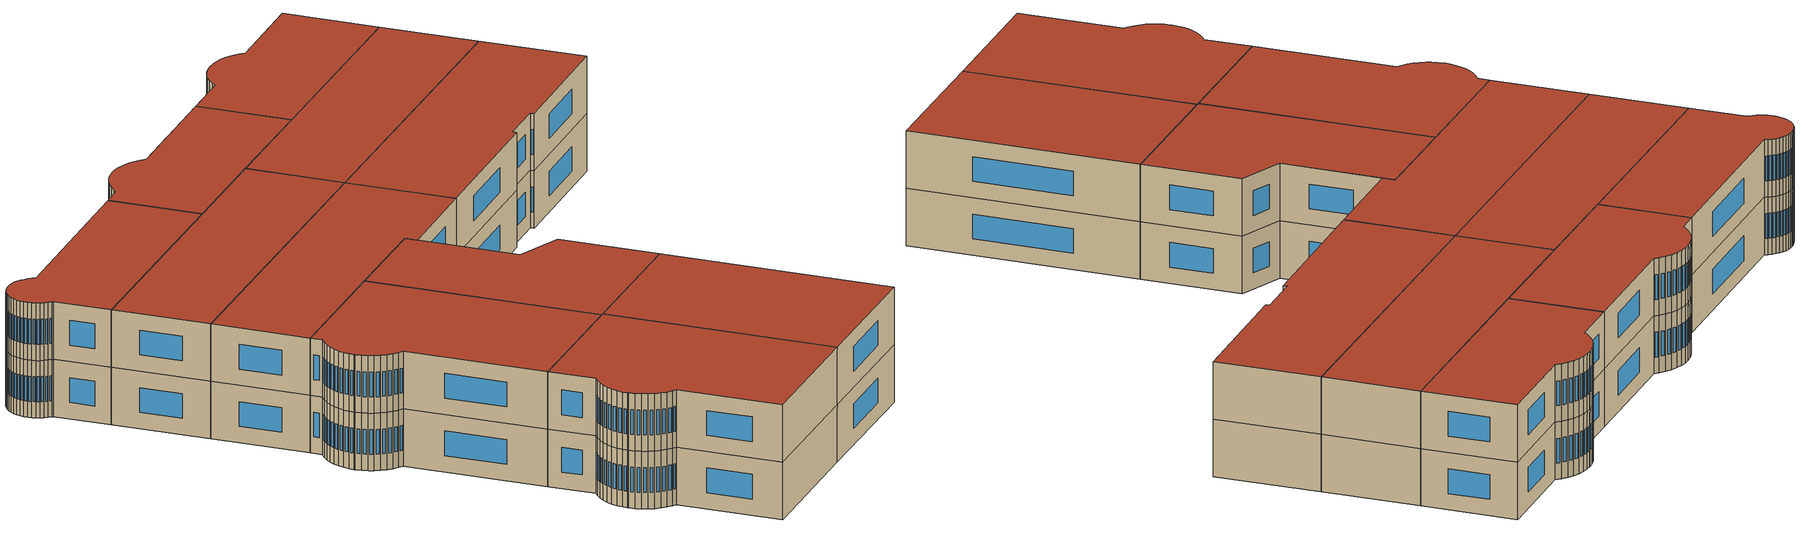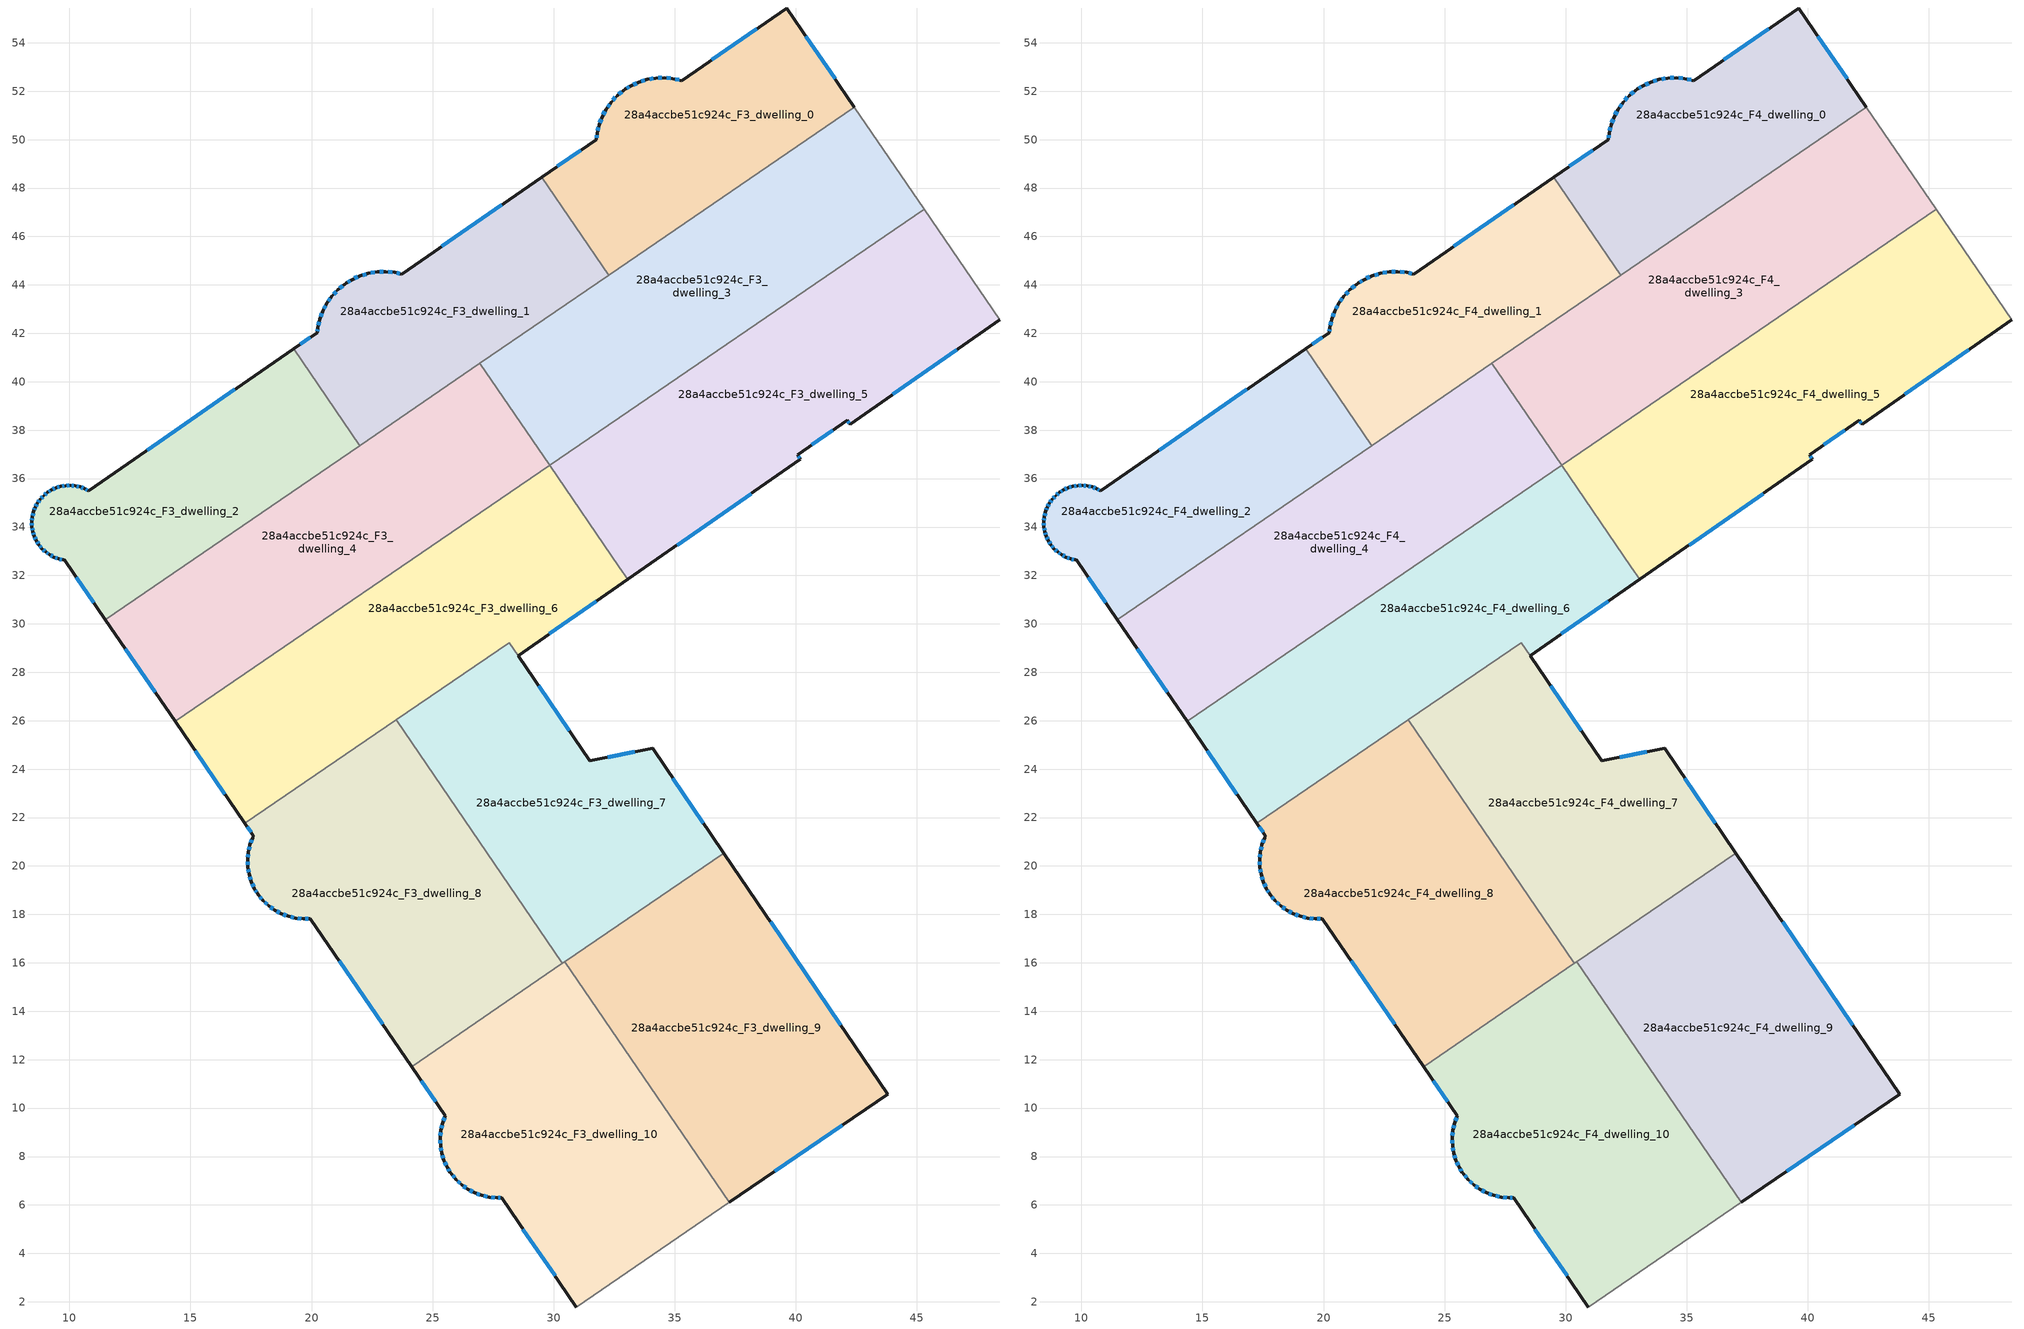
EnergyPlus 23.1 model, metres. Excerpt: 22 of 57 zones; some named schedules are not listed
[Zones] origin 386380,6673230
28a4accbe51c924c_F3_dwelling_0
 floor to 28a4accbe51c924c_F2_dwelling_0 (EU_floor_Construction): 39.62,55.44 42.42,51.33 32.28,44.4 29.52,48.45 31.77,50 31.79,50.26 31.88,50.61 32,50.95 32.17,51.26 32.38,51.55 32.62,51.82 32.89,52.04 32.94,52.07 33.2,52.23 33.52,52.38 33.86,52.49 34.22,52.54 34.57,52.56 34.93,52.52 35.28,52.44 z9
 wall outside (EU_wall_Construction): 42.42,51.33 39.62,55.44 35.28,52.44 34.93,52.52 34.57,52.56 34.22,52.54 33.86,52.49 33.52,52.38 33.2,52.23 32.94,52.07 32.89,52.04 32.62,51.82 32.38,51.55 32.17,51.26 32,50.95 31.88,50.61 31.79,50.26 31.77,50 29.52,48.45 z9:12
 wall to 28a4accbe51c924c_F3_dwelling_1 (EU_wall_Construction): 29.52,48.45 32.28,44.4 z9:12
 wall to 28a4accbe51c924c_F3_dwelling_3 (EU_wall_Construction): 32.28,44.4 42.42,51.33 z9:12
 window (EU_Window_Construction): 31.96,50.85 31.91,50.71 / 32.12,51.17 32.05,51.04 / 32.32,51.47 32.23,51.35 / 32.55,51.74 32.44,51.63 / 32.82,51.98 32.7,51.88 / 33.12,52.19 33.01,52.12 / 33.43,52.34 33.29,52.27 / 33.77,52.46 33.62,52.41 / 34.12,52.53 33.96,52.5 / 34.47,52.55 34.32,52.55 / 34.83,52.53 34.68,52.55 / 35.18,52.46 35.03,52.5 / 38.38,54.58 36.52,53.3 / 41.62,52.51 40.42,54.26 / 31.12,49.56 30.16,48.89 / 31.79,50.19 31.77,50.08 / 31.85,50.51 31.82,50.36 z9.86:11.14
28a4accbe51c924c_F3_dwelling_1
 floor to 28a4accbe51c924c_F2_dwelling_1 (EU_floor_Construction): 29.52,48.45 32.28,44.4 21.99,37.36 19.26,41.35 20.23,42.03 20.26,42.23 20.34,42.58 20.46,42.92 20.63,43.24 20.84,43.53 21.09,43.8 21.37,44.03 21.41,44.06 21.68,44.22 22.01,44.37 22.35,44.48 22.71,44.54 23.07,44.55 23.43,44.52 23.73,44.45 z9
 wall outside (EU_wall_Construction): 29.52,48.45 23.73,44.45 23.43,44.52 23.07,44.55 22.71,44.54 22.35,44.48 22.01,44.37 21.68,44.22 21.41,44.06 21.37,44.03 21.09,43.8 20.84,43.53 20.63,43.24 20.46,42.92 20.34,42.58 20.26,42.23 20.23,42.03 19.26,41.35 z9:12
 wall to 28a4accbe51c924c_F3_dwelling_2 (EU_wall_Construction): 19.26,41.35 21.99,37.36 z9:12
 wall to 28a4accbe51c924c_F3_dwelling_4 (EU_wall_Construction): 21.99,37.36 26.96,40.76 z9:12
 wall to 28a4accbe51c924c_F3_dwelling_3 (EU_wall_Construction): 26.96,40.76 32.29,44.4 z9:12
 window (EU_Window_Construction): 20.43,42.82 20.37,42.68 / 20.58,43.15 20.51,43.01 / 20.78,43.45 20.69,43.32 / 21.02,43.72 20.91,43.61 / 21.29,43.96 21.17,43.87 / 21.6,44.18 21.49,44.11 / 21.91,44.33 21.77,44.26 / 22.25,44.45 22.11,44.4 / 22.61,44.52 22.46,44.5 / 22.97,44.55 22.81,44.54 / 23.33,44.53 23.18,44.54 / 23.65,44.47 23.52,44.5 / 27.86,47.31 25.39,45.59 / 19.95,41.83 19.53,41.55 / 20.25,42.17 20.24,42.08 / 20.31,42.48 20.28,42.33 z9.86:11.14
28a4accbe51c924c_F3_dwelling_10
 floor to 28a4accbe51c924c_F2_dwelling_10 (EU_floor_Construction): 30.46,16.04 37.26,6.1 30.94,1.78 27.85,6.29 27.65,6.29 27.34,6.32 27.03,6.39 26.73,6.5 26.46,6.65 26.2,6.83 25.97,7.05 25.77,7.29 25.74,7.33 25.6,7.55 25.47,7.84 25.38,8.14 25.33,8.45 25.32,8.77 25.35,9.08 25.42,9.39 25.53,9.68 24.13,11.72 z9
 wall outside (EU_wall_Construction): 24.13,11.72 25.53,9.68 25.42,9.39 25.35,9.08 25.32,8.77 25.33,8.45 25.38,8.14 25.47,7.84 25.6,7.55 25.74,7.33 25.77,7.29 25.97,7.05 26.2,6.83 26.46,6.65 26.73,6.5 27.03,6.39 27.34,6.32 27.65,6.29 27.85,6.29 30.94,1.78 z9:12
 wall to 28a4accbe51c924c_F3_dwelling_9 (EU_wall_Construction): 37.26,6.1 30.46,16.04 z9:12
 wall adiabatic (EU_wall_Construction): 30.94,1.78 37.26,6.1 z9:12
 wall to 28a4accbe51c924c_F3_dwelling_8 (EU_wall_Construction): 30.37,15.98 24.13,11.72 z9:12
 wall to 28a4accbe51c924c_F3_dwelling_7 (EU_wall_Construction): 30.46,16.04 30.37,15.98 z9:12
 window (EU_Window_Construction): 27.42,6.31 27.56,6.3 / 27.12,6.37 27.25,6.34 / 26.82,6.47 26.94,6.42 / 26.54,6.61 26.65,6.54 / 26.27,6.78 26.38,6.7 / 26.03,6.98 26.13,6.89 / 25.83,7.22 25.91,7.12 / 25.64,7.49 25.7,7.4 / 25.51,7.76 25.56,7.64 / 25.41,8.06 25.44,7.93 / 25.34,8.36 25.36,8.23 / 25.32,8.68 25.32,8.54 / 25.34,8.99 25.32,8.86 / 25.4,9.3 25.37,9.17 / 25.5,9.6 25.45,9.47 / 24.53,11.14 25.13,10.26 / 28.73,5 30.06,3.07 / 27.71,6.29 27.79,6.29 z9.86:11.14
28a4accbe51c924c_F3_dwelling_2
 floor to 28a4accbe51c924c_F2_dwelling_2 (EU_floor_Construction): 19.26,41.35 21.99,37.36 11.48,30.17 9.8,32.63 9.75,32.64 9.55,32.69 9.36,32.76 9.18,32.85 9.02,32.97 8.87,33.11 8.74,33.26 8.63,33.44 8.55,33.62 8.49,33.81 8.45,34.01 8.45,34.22 8.47,34.42 8.51,34.62 8.53,34.68 8.58,34.81 8.68,34.99 8.8,35.15 8.93,35.3 9.09,35.43 9.26,35.54 9.45,35.62 9.64,35.68 9.84,35.71 10.04,35.72 10.24,35.7 10.44,35.65 10.63,35.58 10.79,35.5 z9
 wall outside (EU_wall_Construction): 19.26,41.35 10.79,35.5 10.63,35.58 10.44,35.65 10.24,35.7 10.04,35.72 9.84,35.71 9.64,35.68 9.45,35.62 9.26,35.54 9.09,35.43 8.93,35.3 8.8,35.15 8.68,34.99 8.58,34.81 8.53,34.68 8.51,34.62 8.47,34.42 8.45,34.22 8.45,34.01 8.49,33.81 8.55,33.62 8.63,33.44 8.74,33.26 8.87,33.11 9.02,32.97 9.18,32.85 9.36,32.76 9.55,32.69 9.75,32.64 9.8,32.63 11.48,30.17 z9:12
 wall to 28a4accbe51c924c_F3_dwelling_4 (EU_wall_Construction): 11.48,30.17 21.99,37.36 z9:12
 window (EU_Window_Construction): 9.06,32.94 9.13,32.89 / 8.91,33.07 8.97,33.01 / 8.77,33.22 8.83,33.15 / 8.66,33.39 8.71,33.31 / 8.57,33.57 8.61,33.49 / 8.5,33.76 8.53,33.68 / 8.46,33.96 8.48,33.87 / 8.45,34.16 8.45,34.07 / 8.46,34.36 8.45,34.27 / 8.5,34.56 8.48,34.48 / 8.57,34.77 8.55,34.71 / 8.65,34.93 8.61,34.86 / 8.76,35.1 8.71,35.03 / 8.89,35.26 8.84,35.19 / 9.05,35.39 8.98,35.34 / 9.21,35.5 9.14,35.46 / 9.39,35.59 9.31,35.56 / 9.58,35.66 9.5,35.64 / 9.78,35.7 9.7,35.69 / 9.98,35.72 9.9,35.71 / 10.19,35.71 10.1,35.71 / 10.39,35.67 10.3,35.69 / 10.58,35.6 10.5,35.63 / 10.75,35.52 10.68,35.56 / 16.84,39.68 13.21,37.17 / 10.28,31.93 11,30.88 / 9.61,32.67 9.69,32.65 / 9.41,32.74 9.5,32.71 / 9.23,32.82 9.31,32.78 z9.86:11.14
28a4accbe51c924c_F3_dwelling_3
 floor to 28a4accbe51c924c_F2_dwelling_3 (EU_floor_Construction): 42.42,51.33 45.3,47.12 29.83,36.55 26.96,40.76 z9
 wall adiabatic (EU_wall_Construction): 45.3,47.12 42.42,51.33 z9:12
 wall to 28a4accbe51c924c_F3_dwelling_4 (EU_wall_Construction): 26.96,40.76 29.83,36.55 z9:12
 wall to 28a4accbe51c924c_F3_dwelling_5 (EU_wall_Construction): 29.84,36.55 45.3,47.12 z9:12
28a4accbe51c924c_F3_dwelling_4
 floor to 28a4accbe51c924c_F2_dwelling_4 (EU_floor_Construction): 26.96,40.76 29.83,36.55 14.36,25.97 11.48,30.17 z9
 wall outside (EU_wall_Construction): 11.48,30.17 14.36,25.97 z9:12
 wall to 28a4accbe51c924c_F3_dwelling_6 (EU_wall_Construction): 14.36,25.97 29.83,36.55 z9:12
 window (EU_Window_Construction): 12.31,28.97 13.54,27.17 z9.86:11.14
28a4accbe51c924c_F3_dwelling_5
 floor to 28a4accbe51c924c_F2_dwelling_5 (EU_floor_Construction): 45.3,47.12 48.42,42.56 42.25,38.24 42.12,38.41 40.08,36.98 40.19,36.8 33.06,31.84 29.84,36.55 z9
 wall outside (EU_wall_Construction): 33.06,31.84 40.19,36.8 40.08,36.98 42.12,38.41 42.25,38.24 48.42,42.56 z9:12
 wall adiabatic (EU_wall_Construction): 48.42,42.56 45.3,47.12 z9:12
 wall to 28a4accbe51c924c_F3_dwelling_6 (EU_wall_Construction): 29.84,36.55 32.71,32.34 33.06,31.83 z9:12
 window (EU_Window_Construction): 44.01,39.48 46.66,41.33 / 42.16,38.36 42.21,38.29 / 40.66,37.39 41.54,38 / 40.16,36.85 40.11,36.93 / 35.1,33.25 38.15,35.38 z9.86:11.14
28a4accbe51c924c_F3_dwelling_6
 floor to 28a4accbe51c924c_F2_dwelling_6 (EU_floor_Construction): 29.84,36.55 33.06,31.83 28.53,28.68 28.16,29.22 17.25,21.76 14.36,25.97 z9
 wall outside (EU_wall_Construction): 28.53,28.68 33.06,31.83 / 14.36,25.97 17.25,21.76 z9:12
 wall to 28a4accbe51c924c_F3_dwelling_7 (EU_wall_Construction): 23.49,26.03 28.16,29.22 28.53,28.68 z9:12
 wall to 28a4accbe51c924c_F3_dwelling_8 (EU_wall_Construction): 17.25,21.76 23.49,26.03 z9:12
 window (EU_Window_Construction): 29.82,29.58 31.76,30.93 / 15.19,24.77 16.43,22.96 z9.86:11.14
28a4accbe51c924c_F3_dwelling_7
 floor to 28a4accbe51c924c_F2_dwelling_7 (EU_floor_Construction): 34.09,24.86 37.03,20.54 30.36,15.98 23.49,26.03 28.16,29.22 31.49,24.34 z9
 wall outside (EU_wall_Construction): 37.03,20.54 34.09,24.86 31.49,24.34 28.53,28.68 z9:12
 wall to 28a4accbe51c924c_F3_dwelling_8 (EU_wall_Construction): 23.49,26.03 30.36,15.98 z9:12
 wall to 28a4accbe51c924c_F3_dwelling_9 (EU_wall_Construction): 30.46,16.04 37.03,20.54 z9:12
 window (EU_Window_Construction): 36.19,21.77 34.93,23.62 / 33.35,24.71 32.23,24.49 / 30.65,25.58 29.38,27.44 z9.86:11.14
28a4accbe51c924c_F3_dwelling_8
 floor to 28a4accbe51c924c_F2_dwelling_8 (EU_floor_Construction): 23.49,26.03 30.36,15.98 24.13,11.72 19.95,17.83 19.66,17.82 19.35,17.85 19.05,17.92 18.76,18.03 18.48,18.17 18.23,18.35 18,18.57 17.81,18.8 17.77,18.85 17.64,19.07 17.51,19.35 17.42,19.65 17.37,19.96 17.36,20.26 17.39,20.58 17.46,20.88 17.57,21.17 17.6,21.24 17.25,21.76 z9
 wall outside (EU_wall_Construction): 17.25,21.76 17.6,21.24 17.57,21.17 17.46,20.88 17.39,20.58 17.36,20.26 17.37,19.96 17.42,19.65 17.51,19.35 17.64,19.07 17.77,18.85 17.81,18.8 18,18.57 18.23,18.35 18.48,18.17 18.76,18.03 19.05,17.92 19.35,17.85 19.66,17.82 19.95,17.83 24.13,11.72 z9:12
 window (EU_Window_Construction): 19.44,17.84 19.57,17.83 / 19.14,17.9 19.27,17.87 / 18.84,18 18.97,17.95 / 18.56,18.13 18.68,18.07 / 18.3,18.3 18.41,18.22 / 18.07,18.5 18.17,18.41 / 17.86,18.74 17.95,18.63 / 17.68,19.01 17.74,18.91 / 17.55,19.27 17.6,19.15 / 17.45,19.56 17.49,19.44 / 17.38,19.87 17.41,19.74 / 17.36,20.18 17.37,20.04 / 17.38,20.49 17.37,20.35 / 17.44,20.79 17.41,20.66 / 17.54,21.08 17.49,20.96 / 17.35,21.61 17.5,21.39 / 21.14,16.08 22.94,13.46 / 19.74,17.82 19.86,17.82 z9.86:11.14
28a4accbe51c924c_F3_dwelling_9
 floor to 28a4accbe51c924c_F2_dwelling_9 (EU_floor_Construction): 37.03,20.54 43.79,10.57 37.26,6.1 30.46,16.04 z9
 wall outside (EU_wall_Construction): 37.26,6.1 43.79,10.57 37.03,20.54 z9:12
 window (EU_Window_Construction): 41.86,13.42 38.96,17.69 / 39.13,7.38 41.93,9.3 z9.86:11.14
28a4accbe51c924c_F4_dwelling_0
 floor to 28a4accbe51c924c_F3_dwelling_0 (EU_floor_Construction): 39.62,55.44 42.42,51.33 32.28,44.4 29.52,48.45 31.77,50 31.79,50.26 31.88,50.61 32,50.95 32.17,51.26 32.38,51.55 32.62,51.82 32.89,52.04 32.94,52.07 33.2,52.23 33.52,52.38 33.86,52.49 34.22,52.54 34.57,52.56 34.93,52.52 35.28,52.44 z12
 wall outside (EU_wall_Construction): 42.42,51.33 39.62,55.44 35.28,52.44 34.93,52.52 34.57,52.56 34.22,52.54 33.86,52.49 33.52,52.38 33.2,52.23 32.94,52.07 32.89,52.04 32.62,51.82 32.38,51.55 32.17,51.26 32,50.95 31.88,50.61 31.79,50.26 31.77,50 29.52,48.45 z12:15
 wall to 28a4accbe51c924c_F4_dwelling_1 (EU_wall_Construction): 29.52,48.45 32.28,44.4 z12:15
 wall to 28a4accbe51c924c_F4_dwelling_3 (EU_wall_Construction): 32.28,44.4 42.42,51.33 z12:15
 window (EU_Window_Construction): 31.96,50.85 31.91,50.71 / 32.12,51.17 32.05,51.04 / 32.32,51.47 32.23,51.35 / 32.55,51.74 32.44,51.63 / 32.82,51.98 32.7,51.88 / 33.12,52.19 33.01,52.12 / 33.43,52.34 33.29,52.27 / 33.77,52.46 33.62,52.41 / 34.12,52.53 33.96,52.5 / 34.47,52.55 34.32,52.55 / 34.83,52.53 34.68,52.55 / 35.18,52.46 35.03,52.5 / 38.38,54.58 36.52,53.3 / 41.62,52.51 40.42,54.26 / 31.12,49.56 30.16,48.89 / 31.79,50.19 31.77,50.08 / 31.85,50.51 31.82,50.36 z12.86:14.14
 roof outside (EU_roof_Construction): 42.42,51.33 39.62,55.44 35.28,52.44 34.93,52.52 34.57,52.56 34.22,52.54 33.86,52.49 33.52,52.38 33.2,52.23 32.94,52.07 32.89,52.04 32.62,51.82 32.38,51.55 32.17,51.26 32,50.95 31.88,50.61 31.79,50.26 31.77,50 29.52,48.45 32.28,44.4 z15
28a4accbe51c924c_F4_dwelling_1
 floor to 28a4accbe51c924c_F3_dwelling_1 (EU_floor_Construction): 29.52,48.45 32.28,44.4 21.99,37.36 19.26,41.35 20.23,42.03 20.26,42.23 20.34,42.58 20.46,42.92 20.63,43.24 20.84,43.53 21.09,43.8 21.37,44.03 21.41,44.06 21.68,44.22 22.01,44.37 22.35,44.48 22.71,44.54 23.07,44.55 23.43,44.52 23.73,44.45 z12
 wall outside (EU_wall_Construction): 29.52,48.45 23.73,44.45 23.43,44.52 23.07,44.55 22.71,44.54 22.35,44.48 22.01,44.37 21.68,44.22 21.41,44.06 21.37,44.03 21.09,43.8 20.84,43.53 20.63,43.24 20.46,42.92 20.34,42.58 20.26,42.23 20.23,42.03 19.26,41.35 z12:15
 wall to 28a4accbe51c924c_F4_dwelling_2 (EU_wall_Construction): 19.26,41.35 21.99,37.36 z12:15
 wall to 28a4accbe51c924c_F4_dwelling_4 (EU_wall_Construction): 21.99,37.36 26.96,40.76 z12:15
 wall to 28a4accbe51c924c_F4_dwelling_3 (EU_wall_Construction): 26.96,40.76 32.29,44.4 z12:15
 window (EU_Window_Construction): 20.43,42.82 20.37,42.68 / 20.58,43.15 20.51,43.01 / 20.78,43.45 20.69,43.32 / 21.02,43.72 20.91,43.61 / 21.29,43.96 21.17,43.87 / 21.6,44.18 21.49,44.11 / 21.91,44.33 21.77,44.26 / 22.25,44.45 22.11,44.4 / 22.61,44.52 22.46,44.5 / 22.97,44.55 22.81,44.54 / 23.33,44.53 23.18,44.54 / 23.65,44.47 23.52,44.5 / 27.86,47.31 25.39,45.59 / 19.95,41.83 19.53,41.55 / 20.25,42.17 20.24,42.08 / 20.31,42.48 20.28,42.33 z12.86:14.14
 roof outside (EU_roof_Construction): 32.28,44.4 29.52,48.45 23.73,44.45 23.43,44.52 23.07,44.55 22.71,44.54 22.35,44.48 22.01,44.37 21.68,44.22 21.41,44.06 21.37,44.03 21.09,43.8 20.84,43.53 20.63,43.24 20.46,42.92 20.34,42.58 20.26,42.23 20.23,42.03 19.26,41.35 21.99,37.36 z15
28a4accbe51c924c_F4_dwelling_10
 floor to 28a4accbe51c924c_F3_dwelling_10 (EU_floor_Construction): 30.46,16.04 37.26,6.1 30.94,1.78 27.85,6.29 27.65,6.29 27.34,6.32 27.03,6.39 26.73,6.5 26.46,6.65 26.2,6.83 25.97,7.05 25.77,7.29 25.74,7.33 25.6,7.55 25.47,7.84 25.38,8.14 25.33,8.45 25.32,8.77 25.35,9.08 25.42,9.39 25.53,9.68 24.13,11.72 z12
 wall outside (EU_wall_Construction): 24.13,11.72 25.53,9.68 25.42,9.39 25.35,9.08 25.32,8.77 25.33,8.45 25.38,8.14 25.47,7.84 25.6,7.55 25.74,7.33 25.77,7.29 25.97,7.05 26.2,6.83 26.46,6.65 26.73,6.5 27.03,6.39 27.34,6.32 27.65,6.29 27.85,6.29 30.94,1.78 z12:15
 wall to 28a4accbe51c924c_F4_dwelling_9 (EU_wall_Construction): 37.26,6.1 30.46,16.04 z12:15
 wall adiabatic (EU_wall_Construction): 30.94,1.78 37.26,6.1 z12:15
 wall to 28a4accbe51c924c_F4_dwelling_8 (EU_wall_Construction): 30.37,15.98 24.13,11.72 z12:15
 wall to 28a4accbe51c924c_F4_dwelling_7 (EU_wall_Construction): 30.46,16.04 30.37,15.98 z12:15
 window (EU_Window_Construction): 27.42,6.31 27.56,6.3 / 27.12,6.37 27.25,6.34 / 26.82,6.47 26.94,6.42 / 26.54,6.61 26.65,6.54 / 26.27,6.78 26.38,6.7 / 26.03,6.98 26.13,6.89 / 25.83,7.22 25.91,7.12 / 25.64,7.49 25.7,7.4 / 25.51,7.76 25.56,7.64 / 25.41,8.06 25.44,7.93 / 25.34,8.36 25.36,8.23 / 25.32,8.68 25.32,8.54 / 25.34,8.99 25.32,8.86 / 25.4,9.3 25.37,9.17 / 25.5,9.6 25.45,9.47 / 24.53,11.14 25.13,10.26 / 28.73,5 30.06,3.07 / 27.71,6.29 27.79,6.29 z12.86:14.14
 roof outside (EU_roof_Construction): 37.26,6.1 30.46,16.04 24.13,11.72 25.53,9.68 25.42,9.39 25.35,9.08 25.32,8.77 25.33,8.45 25.38,8.14 25.47,7.84 25.6,7.55 25.74,7.33 25.77,7.29 25.97,7.05 26.2,6.83 26.46,6.65 26.73,6.5 27.03,6.39 27.34,6.32 27.65,6.29 27.85,6.29 30.94,1.78 z15
28a4accbe51c924c_F4_dwelling_2
 floor to 28a4accbe51c924c_F3_dwelling_2 (EU_floor_Construction): 19.26,41.35 21.99,37.36 11.48,30.17 9.8,32.63 9.75,32.64 9.55,32.69 9.36,32.76 9.18,32.85 9.02,32.97 8.87,33.11 8.74,33.26 8.63,33.44 8.55,33.62 8.49,33.81 8.45,34.01 8.45,34.22 8.47,34.42 8.51,34.62 8.53,34.68 8.58,34.81 8.68,34.99 8.8,35.15 8.93,35.3 9.09,35.43 9.26,35.54 9.45,35.62 9.64,35.68 9.84,35.71 10.04,35.72 10.24,35.7 10.44,35.65 10.63,35.58 10.79,35.5 z12
 wall outside (EU_wall_Construction): 19.26,41.35 10.79,35.5 10.63,35.58 10.44,35.65 10.24,35.7 10.04,35.72 9.84,35.71 9.64,35.68 9.45,35.62 9.26,35.54 9.09,35.43 8.93,35.3 8.8,35.15 8.68,34.99 8.58,34.81 8.53,34.68 8.51,34.62 8.47,34.42 8.45,34.22 8.45,34.01 8.49,33.81 8.55,33.62 8.63,33.44 8.74,33.26 8.87,33.11 9.02,32.97 9.18,32.85 9.36,32.76 9.55,32.69 9.75,32.64 9.8,32.63 11.48,30.17 z12:15
 wall to 28a4accbe51c924c_F4_dwelling_4 (EU_wall_Construction): 11.48,30.17 21.99,37.36 z12:15
 window (EU_Window_Construction): 9.06,32.94 9.13,32.89 / 8.91,33.07 8.97,33.01 / 8.77,33.22 8.83,33.15 / 8.66,33.39 8.71,33.31 / 8.57,33.57 8.61,33.49 / 8.5,33.76 8.53,33.68 / 8.46,33.96 8.48,33.87 / 8.45,34.16 8.45,34.07 / 8.46,34.36 8.45,34.27 / 8.5,34.56 8.48,34.48 / 8.57,34.77 8.55,34.71 / 8.65,34.93 8.61,34.86 / 8.76,35.1 8.71,35.03 / 8.89,35.26 8.84,35.19 / 9.05,35.39 8.98,35.34 / 9.21,35.5 9.14,35.46 / 9.39,35.59 9.31,35.56 / 9.58,35.66 9.5,35.64 / 9.78,35.7 9.7,35.69 / 9.98,35.72 9.9,35.71 / 10.19,35.71 10.1,35.71 / 10.39,35.67 10.3,35.69 / 10.58,35.6 10.5,35.63 / 10.75,35.52 10.68,35.56 / 16.84,39.68 13.21,37.17 / 10.28,31.93 11,30.88 / 9.61,32.67 9.69,32.65 / 9.41,32.74 9.5,32.71 / 9.23,32.82 9.31,32.78 z12.86:14.14
 roof outside (EU_roof_Construction): 21.99,37.36 19.26,41.35 10.79,35.5 10.63,35.58 10.44,35.65 10.24,35.7 10.04,35.72 9.84,35.71 9.64,35.68 9.45,35.62 9.26,35.54 9.09,35.43 8.93,35.3 8.8,35.15 8.68,34.99 8.58,34.81 8.53,34.68 8.51,34.62 8.47,34.42 8.45,34.22 8.45,34.01 8.49,33.81 8.55,33.62 8.63,33.44 8.74,33.26 8.87,33.11 9.02,32.97 9.18,32.85 9.36,32.76 9.55,32.69 9.75,32.64 9.8,32.63 11.48,30.17 z15
28a4accbe51c924c_F4_dwelling_3
 floor to 28a4accbe51c924c_F3_dwelling_3 (EU_floor_Construction): 42.42,51.33 45.3,47.12 29.83,36.55 26.96,40.76 z12
 wall adiabatic (EU_wall_Construction): 45.3,47.12 42.42,51.33 z12:15
 wall to 28a4accbe51c924c_F4_dwelling_4 (EU_wall_Construction): 26.96,40.76 29.83,36.55 z12:15
 wall to 28a4accbe51c924c_F4_dwelling_5 (EU_wall_Construction): 29.84,36.55 45.3,47.12 z12:15
 roof outside (EU_roof_Construction): 45.3,47.12 42.42,51.33 26.96,40.76 29.83,36.55 z15
28a4accbe51c924c_F4_dwelling_4
 floor to 28a4accbe51c924c_F3_dwelling_4 (EU_floor_Construction): 26.96,40.76 29.83,36.55 14.36,25.97 11.48,30.17 z12
 wall outside (EU_wall_Construction): 11.48,30.17 14.36,25.97 z12:15
 wall to 28a4accbe51c924c_F4_dwelling_6 (EU_wall_Construction): 14.36,25.97 29.83,36.55 z12:15
 window (EU_Window_Construction): 12.31,28.97 13.54,27.17 z12.86:14.14
 roof outside (EU_roof_Construction): 29.83,36.55 26.96,40.76 11.48,30.17 14.36,25.97 z15
28a4accbe51c924c_F4_dwelling_5
 floor to 28a4accbe51c924c_F3_dwelling_5 (EU_floor_Construction): 45.3,47.12 48.42,42.56 42.25,38.24 42.12,38.41 40.08,36.98 40.19,36.8 33.06,31.84 29.84,36.55 z12
 wall outside (EU_wall_Construction): 33.06,31.84 40.19,36.8 40.08,36.98 42.12,38.41 42.25,38.24 48.42,42.56 z12:15
 wall adiabatic (EU_wall_Construction): 48.42,42.56 45.3,47.12 z12:15
 wall to 28a4accbe51c924c_F4_dwelling_6 (EU_wall_Construction): 29.84,36.55 32.71,32.34 33.06,31.83 z12:15
 window (EU_Window_Construction): 44.01,39.48 46.66,41.33 / 42.16,38.36 42.21,38.29 / 40.66,37.39 41.54,38 / 40.16,36.85 40.11,36.93 / 35.1,33.25 38.15,35.38 z12.86:14.14
 roof outside (EU_roof_Construction): 42.25,38.24 48.42,42.56 45.3,47.12 29.84,36.55 33.06,31.83 40.19,36.8 40.08,36.98 42.12,38.41 z15
28a4accbe51c924c_F4_dwelling_6
 floor to 28a4accbe51c924c_F3_dwelling_6 (EU_floor_Construction): 29.84,36.55 33.06,31.83 28.53,28.68 28.16,29.22 17.25,21.76 14.36,25.97 z12
 wall outside (EU_wall_Construction): 28.53,28.68 33.06,31.83 / 14.36,25.97 17.25,21.76 z12:15
 wall to 28a4accbe51c924c_F4_dwelling_7 (EU_wall_Construction): 23.49,26.03 28.16,29.22 28.53,28.68 z12:15
 wall to 28a4accbe51c924c_F4_dwelling_8 (EU_wall_Construction): 17.25,21.76 23.49,26.03 z12:15
 window (EU_Window_Construction): 29.82,29.58 31.76,30.93 / 15.19,24.77 16.43,22.96 z12.86:14.14
 roof outside (EU_roof_Construction): 28.53,28.68 33.06,31.83 29.84,36.55 14.36,25.97 17.25,21.76 28.16,29.22 z15
28a4accbe51c924c_F4_dwelling_7
 floor to 28a4accbe51c924c_F3_dwelling_7 (EU_floor_Construction): 34.09,24.86 37.03,20.54 30.36,15.98 23.49,26.03 28.16,29.22 31.49,24.34 z12
 wall outside (EU_wall_Construction): 37.03,20.54 34.09,24.86 31.49,24.34 28.53,28.68 z12:15
 wall to 28a4accbe51c924c_F4_dwelling_8 (EU_wall_Construction): 23.49,26.03 30.36,15.98 z12:15
 wall to 28a4accbe51c924c_F4_dwelling_9 (EU_wall_Construction): 30.46,16.04 37.03,20.54 z12:15
 window (EU_Window_Construction): 36.19,21.77 34.93,23.62 / 33.35,24.71 32.23,24.49 / 30.65,25.58 29.38,27.44 z12.86:14.14
 roof outside (EU_roof_Construction): 37.03,20.54 34.09,24.86 31.49,24.34 28.16,29.22 23.49,26.03 30.36,15.98 z15
28a4accbe51c924c_F4_dwelling_8
 floor to 28a4accbe51c924c_F3_dwelling_8 (EU_floor_Construction): 23.49,26.03 30.36,15.98 24.13,11.72 19.95,17.83 19.66,17.82 19.35,17.85 19.05,17.92 18.76,18.03 18.48,18.17 18.23,18.35 18,18.57 17.81,18.8 17.77,18.85 17.64,19.07 17.51,19.35 17.42,19.65 17.37,19.96 17.36,20.26 17.39,20.58 17.46,20.88 17.57,21.17 17.6,21.24 17.25,21.76 z12
 wall outside (EU_wall_Construction): 17.25,21.76 17.6,21.24 17.57,21.17 17.46,20.88 17.39,20.58 17.36,20.26 17.37,19.96 17.42,19.65 17.51,19.35 17.64,19.07 17.77,18.85 17.81,18.8 18,18.57 18.23,18.35 18.48,18.17 18.76,18.03 19.05,17.92 19.35,17.85 19.66,17.82 19.95,17.83 24.13,11.72 z12:15
 window (EU_Window_Construction): 19.44,17.84 19.57,17.83 / 19.14,17.9 19.27,17.87 / 18.84,18 18.97,17.95 / 18.56,18.13 18.68,18.07 / 18.3,18.3 18.41,18.22 / 18.07,18.5 18.17,18.41 / 17.86,18.74 17.95,18.63 / 17.68,19.01 17.74,18.91 / 17.55,19.27 17.6,19.15 / 17.45,19.56 17.49,19.44 / 17.38,19.87 17.41,19.74 / 17.36,20.18 17.37,20.04 / 17.38,20.49 17.37,20.35 / 17.44,20.79 17.41,20.66 / 17.54,21.08 17.49,20.96 / 17.35,21.61 17.5,21.39 / 21.14,16.08 22.94,13.46 / 19.74,17.82 19.86,17.82 z12.86:14.14
 roof outside (EU_roof_Construction): 30.36,15.98 23.49,26.03 17.25,21.76 17.6,21.24 17.57,21.17 17.46,20.88 17.39,20.58 17.36,20.26 17.37,19.96 17.42,19.65 17.51,19.35 17.64,19.07 17.77,18.85 17.81,18.8 18,18.57 18.23,18.35 18.48,18.17 18.76,18.03 19.05,17.92 19.35,17.85 19.66,17.82 19.95,17.83 24.13,11.72 z15
28a4accbe51c924c_F4_dwelling_9
 floor to 28a4accbe51c924c_F3_dwelling_9 (EU_floor_Construction): 37.03,20.54 43.79,10.57 37.26,6.1 30.46,16.04 z12
 wall outside (EU_wall_Construction): 37.26,6.1 43.79,10.57 37.03,20.54 z12:15
 window (EU_Window_Construction): 41.86,13.42 38.96,17.69 / 39.13,7.38 41.93,9.3 z12.86:14.14
 roof outside (EU_roof_Construction): 43.79,10.57 37.03,20.54 30.46,16.04 37.26,6.1 z15
[Building]
EU S2 Campaign: North Axis=0; Terrain=City; Solar Distribution=FullExterior
[Site:Location]
Helsinki-Vantaa.AP: Latitude=60.317; Longitude=24.963; Time Zone=2; Elevation=54.6
[SizingPeriod:WeatherFileDays]
AnnualSizingPeriod: Begin Month=1; Begin Day of Month=1; End Month=12; End Day of Month=31; Day of Week for Start Day=Monday; Use Weather File Daylight Saving Period=No; Use Weather File Rain and Snow Indicators=No
[MATERIAL]
EU_InternalMass_Material: Roughness=MediumRough; Thickness=0.1; Conductivity=1; Density=1800; Specific Heat=900; Thermal Absorptance=0.9; Solar Absorptance=0.7; Visible Absorptance=0.7
[MATERIAL:NOMASS] Roughness=MediumRough; Thermal Absorptance=0.9; Solar Absorptance=0.7; Visible Absorptance=0.7
Name | Thermal Resistance
EU_wall_NoMass | 1.10183
EU_roof_NoMass; EU_floor_NoMass | 1.70606
[WINDOWMATERIAL:SIMPLEGLAZINGSYSTEM]
EU_Window_SimpleGlazing: UFactor=3.11035; Solar Heat Gain Coefficient=0.8; Visible Transmittance=0.8
[CONSTRUCTION]
EU_wall_Construction: EU_wall_NoMass
EU_roof_Construction: EU_roof_NoMass
EU_floor_Construction: EU_floor_NoMass
EU_Window_Construction: EU_Window_SimpleGlazing
EU_InternalMass_Construction: EU_InternalMass_Material
[ZONE] Type=1; Multiplier=1; Ceiling Height=autocalculate; Floor Area=autocalculate; Part of Total Floor Area=Yes
Name | Volume
28a4accbe51c924c_F3_dwelling_0; 28a4accbe51c924c_F4_dwelling_0 | 191.136
28a4accbe51c924c_F3_dwelling_1; 28a4accbe51c924c_F4_dwelling_1 | 191.141
28a4accbe51c924c_F3_dwelling_10; 28a4accbe51c924c_F4_dwelling_10 | 286.737
28a4accbe51c924c_F3_dwelling_2; 28a4accbe51c924c_F4_dwelling_2 | 191.16
28a4accbe51c924c_F3_dwelling_3; 28a4accbe51c924c_F4_dwelling_3 | 286.757
28a4accbe51c924c_F3_dwelling_4; 28a4accbe51c924c_F4_dwelling_4 | 286.745
28a4accbe51c924c_F3_dwelling_5; 28a4accbe51c924c_F4_dwelling_5 | 314.558
28a4accbe51c924c_F3_dwelling_6; 28a4accbe51c924c_F4_dwelling_6 | 297.195
28a4accbe51c924c_F3_dwelling_7; 28a4accbe51c924c_F4_dwelling_7 | 248.303
28a4accbe51c924c_F3_dwelling_8; 28a4accbe51c924c_F4_dwelling_8 | 286.713
28a4accbe51c924c_F3_dwelling_9; 28a4accbe51c924c_F4_dwelling_9 | 286.726
[INTERNALMASS] Construction=EU_InternalMass_Construction
Name | Zone or ZoneList | Surface Area
28a4accbe51c924c_F3_dwelling_0_EU_InternalMass | 28a4accbe51c924c_F3_dwelling_0 | 63.7118
28a4accbe51c924c_F3_dwelling_1_EU_InternalMass | 28a4accbe51c924c_F3_dwelling_1 | 63.713
28a4accbe51c924c_F3_dwelling_2_EU_InternalMass | 28a4accbe51c924c_F3_dwelling_2 | 63.7205
28a4accbe51c924c_F3_dwelling_3_EU_InternalMass | 28a4accbe51c924c_F3_dwelling_3 | 95.5856
28a4accbe51c924c_F3_dwelling_4_EU_InternalMass | 28a4accbe51c924c_F3_dwelling_4 | 95.5818
28a4accbe51c924c_F3_dwelling_5_EU_InternalMass | 28a4accbe51c924c_F3_dwelling_5 | 104.865
28a4accbe51c924c_F3_dwelling_6_EU_InternalMass | 28a4accbe51c924c_F3_dwelling_6 | 99.0681
28a4accbe51c924c_F3_dwelling_7_EU_InternalMass | 28a4accbe51c924c_F3_dwelling_7 | 82.7844
28a4accbe51c924c_F3_dwelling_8_EU_InternalMass | 28a4accbe51c924c_F3_dwelling_8 | 95.5709
28a4accbe51c924c_F3_dwelling_9_EU_InternalMass | 28a4accbe51c924c_F3_dwelling_9 | 95.5752
28a4accbe51c924c_F3_dwelling_10_EU_InternalMass | 28a4accbe51c924c_F3_dwelling_10 | 95.5789
28a4accbe51c924c_F4_dwelling_0_EU_InternalMass | 28a4accbe51c924c_F4_dwelling_0 | 63.7118
28a4accbe51c924c_F4_dwelling_1_EU_InternalMass | 28a4accbe51c924c_F4_dwelling_1 | 63.713
28a4accbe51c924c_F4_dwelling_2_EU_InternalMass | 28a4accbe51c924c_F4_dwelling_2 | 63.7205
28a4accbe51c924c_F4_dwelling_3_EU_InternalMass | 28a4accbe51c924c_F4_dwelling_3 | 95.5856
28a4accbe51c924c_F4_dwelling_4_EU_InternalMass | 28a4accbe51c924c_F4_dwelling_4 | 95.5818
28a4accbe51c924c_F4_dwelling_5_EU_InternalMass | 28a4accbe51c924c_F4_dwelling_5 | 104.865
28a4accbe51c924c_F4_dwelling_6_EU_InternalMass | 28a4accbe51c924c_F4_dwelling_6 | 99.0681
28a4accbe51c924c_F4_dwelling_7_EU_InternalMass | 28a4accbe51c924c_F4_dwelling_7 | 82.7844
28a4accbe51c924c_F4_dwelling_8_EU_InternalMass | 28a4accbe51c924c_F4_dwelling_8 | 95.5709
28a4accbe51c924c_F4_dwelling_9_EU_InternalMass | 28a4accbe51c924c_F4_dwelling_9 | 95.5752
28a4accbe51c924c_F4_dwelling_10_EU_InternalMass | 28a4accbe51c924c_F4_dwelling_10 | 95.5789
[OTHEREQUIPMENT] Fuel Type=Electricity; Design Level Calculation Method=Watts/Area; Power per Zone Floor Area=1; Fraction Latent=0; Fraction Radiant=0; Fraction Lost=0; Carbon Dioxide Generation Rate=0; EndUse Subcategory=EU_Step8_InternalGains
Name | Zone or ZoneList or Space or SpaceList | Schedule
EU_Step8_InternalGain_28a4accbe51c924c_F3_dwelling_0_f000 | 28a4accbe51c924c_F3_dwelling_0 | EU_Step8_GainSchedule_28a4accbe51c924c_F3_dwelling_0_f000
EU_Step8_InternalGain_28a4accbe51c924c_F3_dwelling_1_f000 | 28a4accbe51c924c_F3_dwelling_1 | EU_Step8_GainSchedule_28a4accbe51c924c_F3_dwelling_1_f000
EU_Step8_InternalGain_28a4accbe51c924c_F3_dwelling_2_f000 | 28a4accbe51c924c_F3_dwelling_2 | EU_Step8_GainSchedule_28a4accbe51c924c_F3_dwelling_2_f000
EU_Step8_InternalGain_28a4accbe51c924c_F3_dwelling_3_f000 | 28a4accbe51c924c_F3_dwelling_3 | EU_Step8_GainSchedule_28a4accbe51c924c_F3_dwelling_3_f000
EU_Step8_InternalGain_28a4accbe51c924c_F3_dwelling_4_f000 | 28a4accbe51c924c_F3_dwelling_4 | EU_Step8_GainSchedule_28a4accbe51c924c_F3_dwelling_4_f000
EU_Step8_InternalGain_28a4accbe51c924c_F3_dwelling_5_f000 | 28a4accbe51c924c_F3_dwelling_5 | EU_Step8_GainSchedule_28a4accbe51c924c_F3_dwelling_5_f000
EU_Step8_InternalGain_28a4accbe51c924c_F3_dwelling_6_f000 | 28a4accbe51c924c_F3_dwelling_6 | EU_Step8_GainSchedule_28a4accbe51c924c_F3_dwelling_6_f000
EU_Step8_InternalGain_28a4accbe51c924c_F3_dwelling_7_f000 | 28a4accbe51c924c_F3_dwelling_7 | EU_Step8_GainSchedule_28a4accbe51c924c_F3_dwelling_7_f000
EU_Step8_InternalGain_28a4accbe51c924c_F3_dwelling_8_f000 | 28a4accbe51c924c_F3_dwelling_8 | EU_Step8_GainSchedule_28a4accbe51c924c_F3_dwelling_8_f000
EU_Step8_InternalGain_28a4accbe51c924c_F3_dwelling_9_f000 | 28a4accbe51c924c_F3_dwelling_9 | EU_Step8_GainSchedule_28a4accbe51c924c_F3_dwelling_9_f000
EU_Step8_InternalGain_28a4accbe51c924c_F3_dwelling_10_f000 | 28a4accbe51c924c_F3_dwelling_10 | EU_Step8_GainSchedule_28a4accbe51c924c_F3_dwelling_10_f000
EU_Step8_InternalGain_28a4accbe51c924c_F4_dwelling_0_f000 | 28a4accbe51c924c_F4_dwelling_0 | EU_Step8_GainSchedule_28a4accbe51c924c_F4_dwelling_0_f000
EU_Step8_InternalGain_28a4accbe51c924c_F4_dwelling_1_f000 | 28a4accbe51c924c_F4_dwelling_1 | EU_Step8_GainSchedule_28a4accbe51c924c_F4_dwelling_1_f000
EU_Step8_InternalGain_28a4accbe51c924c_F4_dwelling_2_f000 | 28a4accbe51c924c_F4_dwelling_2 | EU_Step8_GainSchedule_28a4accbe51c924c_F4_dwelling_2_f000
EU_Step8_InternalGain_28a4accbe51c924c_F4_dwelling_3_f000 | 28a4accbe51c924c_F4_dwelling_3 | EU_Step8_GainSchedule_28a4accbe51c924c_F4_dwelling_3_f000
EU_Step8_InternalGain_28a4accbe51c924c_F4_dwelling_4_f000 | 28a4accbe51c924c_F4_dwelling_4 | EU_Step8_GainSchedule_28a4accbe51c924c_F4_dwelling_4_f000
EU_Step8_InternalGain_28a4accbe51c924c_F4_dwelling_5_f000 | 28a4accbe51c924c_F4_dwelling_5 | EU_Step8_GainSchedule_28a4accbe51c924c_F4_dwelling_5_f000
EU_Step8_InternalGain_28a4accbe51c924c_F4_dwelling_6_f000 | 28a4accbe51c924c_F4_dwelling_6 | EU_Step8_GainSchedule_28a4accbe51c924c_F4_dwelling_6_f000
EU_Step8_InternalGain_28a4accbe51c924c_F4_dwelling_7_f000 | 28a4accbe51c924c_F4_dwelling_7 | EU_Step8_GainSchedule_28a4accbe51c924c_F4_dwelling_7_f000
EU_Step8_InternalGain_28a4accbe51c924c_F4_dwelling_8_f000 | 28a4accbe51c924c_F4_dwelling_8 | EU_Step8_GainSchedule_28a4accbe51c924c_F4_dwelling_8_f000
EU_Step8_InternalGain_28a4accbe51c924c_F4_dwelling_9_f000 | 28a4accbe51c924c_F4_dwelling_9 | EU_Step8_GainSchedule_28a4accbe51c924c_F4_dwelling_9_f000
EU_Step8_InternalGain_28a4accbe51c924c_F4_dwelling_10_f000 | 28a4accbe51c924c_F4_dwelling_10 | EU_Step8_GainSchedule_28a4accbe51c924c_F4_dwelling_10_f000
[ZONEVENTILATION:DESIGNFLOWRATE] Schedule=EU_AlwaysOn; Design Flow Rate Calculation Method=AirChanges/Hour; Air Changes per Hour=0.756316; Ventilation Type=Natural; Fan Pressure Rise=0; Fan Total Efficiency=1; Constant Term Coefficient=1; Temperature Term Coefficient=0; Velocity Term Coefficient=0; Velocity Squared Term Coefficient=0; Minimum Indoor Temperature=-100; Maximum Indoor Temperature=100; Delta Temperature=-100; Minimum Outdoor Temperature=-100; Maximum Outdoor Temperature=100; Maximum Wind Speed=40
Name | Zone or ZoneList or Space or SpaceList
EU_ConstantAir_28a4accbe51c924c_F3_dwelling_0 | 28a4accbe51c924c_F3_dwelling_0
EU_ConstantAir_28a4accbe51c924c_F3_dwelling_1 | 28a4accbe51c924c_F3_dwelling_1
EU_ConstantAir_28a4accbe51c924c_F3_dwelling_2 | 28a4accbe51c924c_F3_dwelling_2
EU_ConstantAir_28a4accbe51c924c_F3_dwelling_3 | 28a4accbe51c924c_F3_dwelling_3
EU_ConstantAir_28a4accbe51c924c_F3_dwelling_4 | 28a4accbe51c924c_F3_dwelling_4
EU_ConstantAir_28a4accbe51c924c_F3_dwelling_5 | 28a4accbe51c924c_F3_dwelling_5
EU_ConstantAir_28a4accbe51c924c_F3_dwelling_6 | 28a4accbe51c924c_F3_dwelling_6
EU_ConstantAir_28a4accbe51c924c_F3_dwelling_7 | 28a4accbe51c924c_F3_dwelling_7
EU_ConstantAir_28a4accbe51c924c_F3_dwelling_8 | 28a4accbe51c924c_F3_dwelling_8
EU_ConstantAir_28a4accbe51c924c_F3_dwelling_9 | 28a4accbe51c924c_F3_dwelling_9
EU_ConstantAir_28a4accbe51c924c_F3_dwelling_10 | 28a4accbe51c924c_F3_dwelling_10
EU_ConstantAir_28a4accbe51c924c_F4_dwelling_0 | 28a4accbe51c924c_F4_dwelling_0
EU_ConstantAir_28a4accbe51c924c_F4_dwelling_1 | 28a4accbe51c924c_F4_dwelling_1
EU_ConstantAir_28a4accbe51c924c_F4_dwelling_2 | 28a4accbe51c924c_F4_dwelling_2
EU_ConstantAir_28a4accbe51c924c_F4_dwelling_3 | 28a4accbe51c924c_F4_dwelling_3
EU_ConstantAir_28a4accbe51c924c_F4_dwelling_4 | 28a4accbe51c924c_F4_dwelling_4
EU_ConstantAir_28a4accbe51c924c_F4_dwelling_5 | 28a4accbe51c924c_F4_dwelling_5
EU_ConstantAir_28a4accbe51c924c_F4_dwelling_6 | 28a4accbe51c924c_F4_dwelling_6
EU_ConstantAir_28a4accbe51c924c_F4_dwelling_7 | 28a4accbe51c924c_F4_dwelling_7
EU_ConstantAir_28a4accbe51c924c_F4_dwelling_8 | 28a4accbe51c924c_F4_dwelling_8
EU_ConstantAir_28a4accbe51c924c_F4_dwelling_9 | 28a4accbe51c924c_F4_dwelling_9
EU_ConstantAir_28a4accbe51c924c_F4_dwelling_10 | 28a4accbe51c924c_F4_dwelling_10
[HVACTEMPLATE:ZONE:IDEALLOADSAIRSYSTEM] System Availability Schedule=EU_AlwaysOn; Maximum Heating Supply Air Temperature=50; Minimum Cooling Supply Air Temperature=13; Maximum Heating Supply Air Humidity Ratio=0.0156; Minimum Cooling Supply Air Humidity Ratio=0.0077; Heating Limit=NoLimit; Cooling Limit=NoLimit; Heating Availability Schedule=EU_AlwaysOn; Cooling Availability Schedule=EU_CoolingOff; Dehumidification Control Type=ConstantSensibleHeatRatio; Cooling Sensible Heat Ratio=0.7; Dehumidification Setpoint=60; Humidification Control Type=None; Humidification Setpoint=30; Outdoor Air Method=None; Outdoor Air Flow Rate per Person=0.00944; Outdoor Air Flow Rate per Zone Floor Area=0; Outdoor Air Flow Rate per Zone=0; Demand Controlled Ventilation Type=None; Outdoor Air Economizer Type=NoEconomizer; Heat Recovery Type=None; Sensible Heat Recovery Effectiveness=0.7; Latent Heat Recovery Effectiveness=0.65
Name | Template Thermostat
28a4accbe51c924c_F3_dwelling_0 | EU_HeatOnly_28a4accbe51c924c_F3_dwelling_0
28a4accbe51c924c_F3_dwelling_1 | EU_HeatOnly_28a4accbe51c924c_F3_dwelling_1
28a4accbe51c924c_F3_dwelling_2 | EU_HeatOnly_28a4accbe51c924c_F3_dwelling_2
28a4accbe51c924c_F3_dwelling_3 | EU_HeatOnly_28a4accbe51c924c_F3_dwelling_3
28a4accbe51c924c_F3_dwelling_4 | EU_HeatOnly_28a4accbe51c924c_F3_dwelling_4
28a4accbe51c924c_F3_dwelling_5 | EU_HeatOnly_28a4accbe51c924c_F3_dwelling_5
28a4accbe51c924c_F3_dwelling_6 | EU_HeatOnly_28a4accbe51c924c_F3_dwelling_6
28a4accbe51c924c_F3_dwelling_7 | EU_HeatOnly_28a4accbe51c924c_F3_dwelling_7
28a4accbe51c924c_F3_dwelling_8 | EU_HeatOnly_28a4accbe51c924c_F3_dwelling_8
28a4accbe51c924c_F3_dwelling_9 | EU_HeatOnly_28a4accbe51c924c_F3_dwelling_9
28a4accbe51c924c_F3_dwelling_10 | EU_HeatOnly_28a4accbe51c924c_F3_dwelling_10
28a4accbe51c924c_F4_dwelling_0 | EU_HeatOnly_28a4accbe51c924c_F4_dwelling_0
28a4accbe51c924c_F4_dwelling_1 | EU_HeatOnly_28a4accbe51c924c_F4_dwelling_1
28a4accbe51c924c_F4_dwelling_2 | EU_HeatOnly_28a4accbe51c924c_F4_dwelling_2
28a4accbe51c924c_F4_dwelling_3 | EU_HeatOnly_28a4accbe51c924c_F4_dwelling_3
28a4accbe51c924c_F4_dwelling_4 | EU_HeatOnly_28a4accbe51c924c_F4_dwelling_4
28a4accbe51c924c_F4_dwelling_5 | EU_HeatOnly_28a4accbe51c924c_F4_dwelling_5
28a4accbe51c924c_F4_dwelling_6 | EU_HeatOnly_28a4accbe51c924c_F4_dwelling_6
28a4accbe51c924c_F4_dwelling_7 | EU_HeatOnly_28a4accbe51c924c_F4_dwelling_7
28a4accbe51c924c_F4_dwelling_8 | EU_HeatOnly_28a4accbe51c924c_F4_dwelling_8
28a4accbe51c924c_F4_dwelling_9 | EU_HeatOnly_28a4accbe51c924c_F4_dwelling_9
28a4accbe51c924c_F4_dwelling_10 | EU_HeatOnly_28a4accbe51c924c_F4_dwelling_10
[SIZING:ZONE] Zone Cooling Design Supply Air Temperature Input Method=SupplyAirTemperature; Zone Cooling Design Supply Air Temperature=13; Zone Heating Design Supply Air Temperature Input Method=SupplyAirTemperature; Zone Heating Design Supply Air Temperature=50; Zone Cooling Design Supply Air Humidity Ratio=0.008; Zone Heating Design Supply Air Humidity Ratio=0.008; Cooling Design Air Flow Method=DesignDay; Cooling Design Air Flow Rate=0; Cooling Minimum Air Flow per Zone Floor Area=0.000762; Cooling Minimum Air Flow=0; Cooling Minimum Air Flow Fraction=0.2; Heating Design Air Flow Method=DesignDay; Heating Design Air Flow Rate=0; Heating Maximum Air Flow per Zone Floor Area=0.002032; Heating Maximum Air Flow=0.141576; Heating Maximum Air Flow Fraction=0.3; Account for Dedicated Outdoor Air System=No; Dedicated Outdoor Air System Control Strategy=NeutralSupplyAir; Dedicated Outdoor Air Low Setpoint Temperature for Design=autosize; Dedicated Outdoor Air High Setpoint Temperature for Design=autosize; Zone Load Sizing Method=Sensible Load Only No Latent Load; Zone Latent Cooling Design Supply Air Humidity Ratio Input Method=HumidityRatioDifference; Zone Cooling Design Supply Air Humidity Ratio Difference=0.005; Zone Latent Heating Design Supply Air Humidity Ratio Input Method=HumidityRatioDifference; Zone Humidification Design Supply Air Humidity Ratio Difference=0.005
28a4accbe51c924c_F3_dwelling_0; 28a4accbe51c924c_F3_dwelling_1; 28a4accbe51c924c_F3_dwelling_2; 28a4accbe51c924c_F3_dwelling_3; 28a4accbe51c924c_F3_dwelling_4; 28a4accbe51c924c_F3_dwelling_5; 28a4accbe51c924c_F3_dwelling_6; 28a4accbe51c924c_F3_dwelling_7; 28a4accbe51c924c_F3_dwelling_8; 28a4accbe51c924c_F3_dwelling_9; 28a4accbe51c924c_F3_dwelling_10; 28a4accbe51c924c_F4_dwelling_0; 28a4accbe51c924c_F4_dwelling_1; 28a4accbe51c924c_F4_dwelling_2; 28a4accbe51c924c_F4_dwelling_3; 28a4accbe51c924c_F4_dwelling_4; 28a4accbe51c924c_F4_dwelling_5; 28a4accbe51c924c_F4_dwelling_6; 28a4accbe51c924c_F4_dwelling_7; 28a4accbe51c924c_F4_dwelling_8; 28a4accbe51c924c_F4_dwelling_9; 28a4accbe51c924c_F4_dwelling_10
[SCHEDULE:FILE] Column Number=1; Rows to Skip at Top=0; Number of Hours of Data=8760; Column Separator=Comma; Interpolate to Timestep=No; Minutes per Item=60; Adjust Schedule for Daylight Savings=Yes
Name | File
EU_Step8_GainSchedule_28a4accbe51c924c_F3_dwelling_0_f000 | ../../schedules/28a4accbe51c924c/28a4accbe51c924c_F3_dwelling_0_f000_gain.csv
EU_Step8_GainSchedule_28a4accbe51c924c_F3_dwelling_1_f000 | ../../schedules/28a4accbe51c924c/28a4accbe51c924c_F3_dwelling_1_f000_gain.csv
EU_Step8_GainSchedule_28a4accbe51c924c_F3_dwelling_2_f000 | ../../schedules/28a4accbe51c924c/28a4accbe51c924c_F3_dwelling_2_f000_gain.csv
EU_Step8_GainSchedule_28a4accbe51c924c_F3_dwelling_3_f000 | ../../schedules/28a4accbe51c924c/28a4accbe51c924c_F3_dwelling_3_f000_gain.csv
EU_Step8_GainSchedule_28a4accbe51c924c_F3_dwelling_4_f000 | ../../schedules/28a4accbe51c924c/28a4accbe51c924c_F3_dwelling_4_f000_gain.csv
EU_Step8_GainSchedule_28a4accbe51c924c_F3_dwelling_5_f000 | ../../schedules/28a4accbe51c924c/28a4accbe51c924c_F3_dwelling_5_f000_gain.csv
EU_Step8_GainSchedule_28a4accbe51c924c_F3_dwelling_6_f000 | ../../schedules/28a4accbe51c924c/28a4accbe51c924c_F3_dwelling_6_f000_gain.csv
EU_Step8_GainSchedule_28a4accbe51c924c_F3_dwelling_7_f000 | ../../schedules/28a4accbe51c924c/28a4accbe51c924c_F3_dwelling_7_f000_gain.csv
EU_Step8_GainSchedule_28a4accbe51c924c_F3_dwelling_8_f000 | ../../schedules/28a4accbe51c924c/28a4accbe51c924c_F3_dwelling_8_f000_gain.csv
EU_Step8_GainSchedule_28a4accbe51c924c_F3_dwelling_9_f000 | ../../schedules/28a4accbe51c924c/28a4accbe51c924c_F3_dwelling_9_f000_gain.csv
EU_Step8_GainSchedule_28a4accbe51c924c_F3_dwelling_10_f000 | ../../schedules/28a4accbe51c924c/28a4accbe51c924c_F3_dwelling_10_f000_gain.csv
EU_Step8_GainSchedule_28a4accbe51c924c_F4_dwelling_0_f000 | ../../schedules/28a4accbe51c924c/28a4accbe51c924c_F4_dwelling_0_f000_gain.csv
EU_Step8_GainSchedule_28a4accbe51c924c_F4_dwelling_1_f000 | ../../schedules/28a4accbe51c924c/28a4accbe51c924c_F4_dwelling_1_f000_gain.csv
EU_Step8_GainSchedule_28a4accbe51c924c_F4_dwelling_2_f000 | ../../schedules/28a4accbe51c924c/28a4accbe51c924c_F4_dwelling_2_f000_gain.csv
EU_Step8_GainSchedule_28a4accbe51c924c_F4_dwelling_3_f000 | ../../schedules/28a4accbe51c924c/28a4accbe51c924c_F4_dwelling_3_f000_gain.csv
EU_Step8_GainSchedule_28a4accbe51c924c_F4_dwelling_4_f000 | ../../schedules/28a4accbe51c924c/28a4accbe51c924c_F4_dwelling_4_f000_gain.csv
EU_Step8_GainSchedule_28a4accbe51c924c_F4_dwelling_5_f000 | ../../schedules/28a4accbe51c924c/28a4accbe51c924c_F4_dwelling_5_f000_gain.csv
EU_Step8_GainSchedule_28a4accbe51c924c_F4_dwelling_6_f000 | ../../schedules/28a4accbe51c924c/28a4accbe51c924c_F4_dwelling_6_f000_gain.csv
EU_Step8_GainSchedule_28a4accbe51c924c_F4_dwelling_7_f000 | ../../schedules/28a4accbe51c924c/28a4accbe51c924c_F4_dwelling_7_f000_gain.csv
EU_Step8_GainSchedule_28a4accbe51c924c_F4_dwelling_8_f000 | ../../schedules/28a4accbe51c924c/28a4accbe51c924c_F4_dwelling_8_f000_gain.csv
